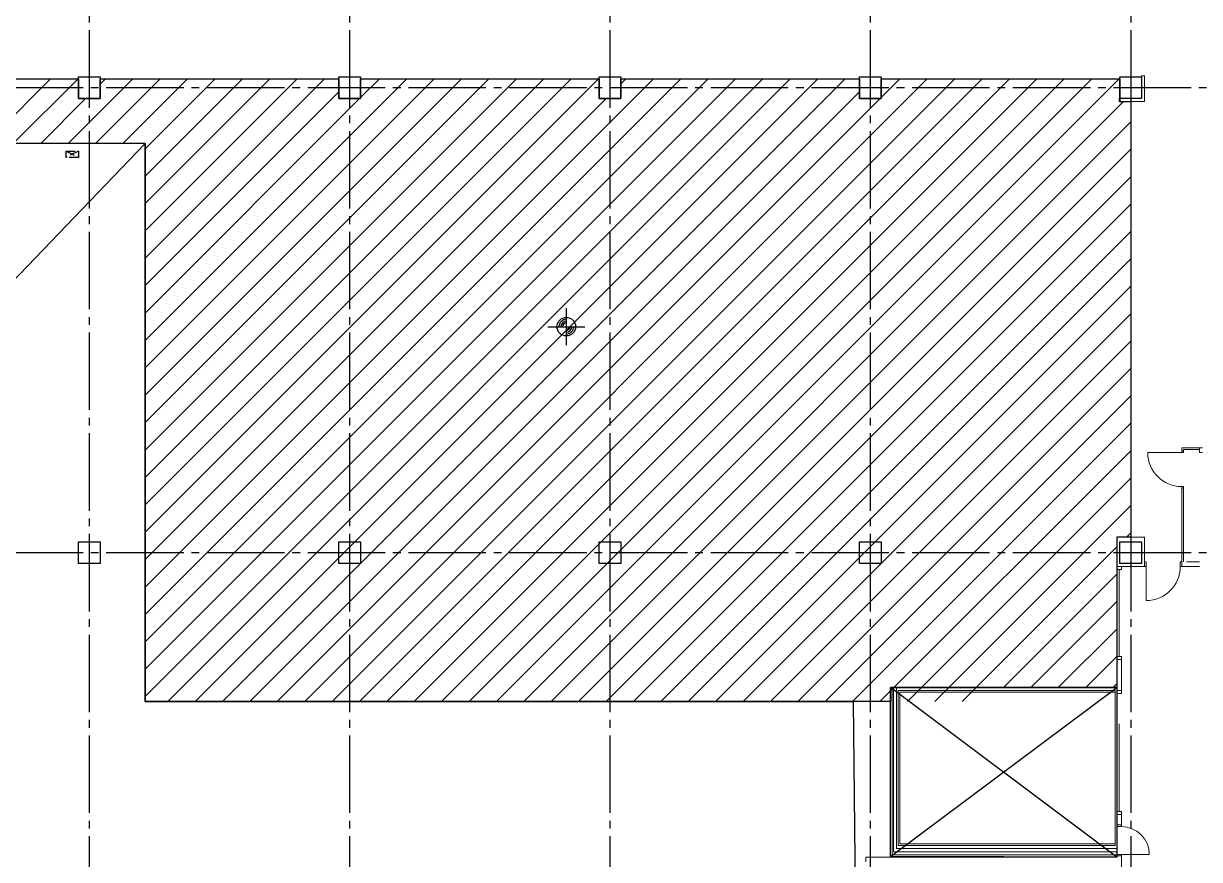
# Model space of a CAD drawing. Extents: x -18489 to 27370, y -8745 to 11880.
# Drawn here: x 20788 to 24582, y 5010 to 7707 of the extents above; entities that cross this region are included whole.
import ezdxf
from ezdxf.enums import TextEntityAlignment as Align

# ---------------------------------------------------------------- set-up
doc = ezdxf.new("R2010")
doc.units = 0
doc.header["$LTSCALE"] = 100
for name, pattern in [('X-S-FAB-L10$0$COL-CEN-LIN', [3.25, 2.5, -0.25, 0.25, -0.25]), ('X-S-FAB-L10$0$HIDDEN', [0.4, 0.3, -0.1]), ('X-S-FAB-L10$0$TAI_虛線', [5.644, 2.822, -2.822])]:
    doc.linetypes.add(name, pattern=pattern)
for name, color, linetype in [('X-S-FAB-L10$0$0-DIM-INT', 8, 'Continuous'), ('X-S-FAB-L10$0$0-DIM-TXT', 8, 'Continuous'), ('X-S-FAB-L10$0$04', 8, 'Continuous'), ('X-S-FAB-L10$0$A-OBJE-2D', 8, 'X-S-FAB-L10$0$HIDDEN'), ('X-S-FAB-L10$0$A-WALL-IN', 8, 'Continuous'), ('X-S-FAB-L10$0$A-WALL-IN-UIS隔間.50K發包不拆除', 8, 'Continuous'), ('X-S-FAB-L10$0$BLOCK', 8, 'Continuous'), ('X-S-FAB-L10$0$CCL', 8, 'X-S-FAB-L10$0$COL-CEN-LIN'), ('X-S-FAB-L10$0$COL-S', 8, 'Continuous'), ('X-S-FAB-L10$0$Door', 8, 'Continuous'), ('X-S-FAB-L10$0$ELEV', 8, 'Continuous'), ('X-S-FAB-L10$0$HATCH-L', 8, 'Continuous'), ('X-S-FAB-L10$0$OPEN', 8, 'Continuous'), ('X-S-FAB-L10$0$OPEN-UP', 8, 'X-S-FAB-L10$0$HIDDEN')]:
    doc.layers.add(name, color=color, linetype=linetype)
doc.styles.add('X-S-FAB-L10$0$CHINA', font='simplex.shx', dxfattribs={"width": 0.75, "bigfont": 'chineset.shx'})
doc.styles.add('X-S-FAB-L10$0$Standard', font='', dxfattribs={"width": 0.8})
doc.styles.add('X-S-FAB-L10$0$TG_NOTE_TEXT', font='simplex.shx', dxfattribs={"width": 0.75, "bigfont": 'chineset.shx'})
doc.styles.get('X-S-FAB-L10$0$Standard').set_extended_font_data('Microsoft JhengHei')

# ---------------------------------------------------------------- blocks, each defined once
blk = doc.blocks.new('X-S-FAB-L10$0$FAB2-L05')
at = {"layer": 'X-S-FAB-L10$0$CCL'}
for p, q in [((-5160, 11005), (-5160, 0)), ((-4320, 11005), (-4320, 0)), ((-3480, 11005), (-3480, 0)), ((-2640, 11005), (-2640, 0)), ((-1800, 11005), (-1800, 0)), ((-26880, 8220), (1210, 8220)), ((-26880, 6720), (1210, 6720))]:
    blk.add_line(p, q, dxfattribs=at)
at = {"layer": 'X-S-FAB-L10$0$COL-S'}
for points in [[(-5195, 8255), (-5125, 8255), (-5125, 8185), (-5195, 8185)], [(-4355, 8255), (-4285, 8255), (-4285, 8185), (-4355, 8185)], [(-3515, 8255), (-3445, 8255), (-3445, 8185), (-3515, 8185)], [(-2675, 8255), (-2605, 8255), (-2605, 8185), (-2675, 8185)], [(-1835, 8255), (-1765, 8255), (-1765, 8185), (-1835, 8185)], [(-5195, 6755), (-5125, 6755), (-5125, 6685), (-5195, 6685)], [(-4355, 6755), (-4285, 6755), (-4285, 6685), (-4355, 6685)], [(-3515, 6755), (-3445, 6755), (-3445, 6685), (-3515, 6685)], [(-2675, 6755), (-2605, 6755), (-2605, 6685), (-2675, 6685)], [(-1835, 6755), (-1765, 6755), (-1765, 6685), (-1835, 6685)]]:
    blk.add_lwpolyline(points, close=True, dxfattribs=at)
blk = doc.blocks.new('X-S-FAB-L10')
at = {"layer": 'DefPoints'}
blk.add_lwpolyline([(16745, -35), (15995, -35), (15995, 35), (15925, 35), (15925, -35), (15155, -35), (15155, 35), (15085, 35), (15085, -35), (15155, -35), (15155, -250), (13920, -250), (19914.055, 6000), (21180, 7320), (21180, 5520), (23465, 5520), (23485, 3587.5), (24315, 3587.5), (24315, 1870), (17075, 1870), (17075, 2060), (16745, 2060), (16745, -21.034)], close=True, dxfattribs=at)
at = {"layer": 'X-S-FAB-L10$0$0-DIM-INT'}
for p, q in [((22539.102, 6788.814), (22539.102, 6668.814)), ((22479.102, 6728.814), (22599.102, 6728.814))]:
    blk.add_line(p, q, dxfattribs=at)
blk.add_circle((22539.102, 6728.814), 30, dxfattribs=at)
for radius, start, end in [(24, 90, 180), (18, 90, 180), (12, 90, 180), (24, 270, 0), (18, 270, 0), (12, 270, 0)]:
    blk.add_arc((22539.102, 6728.814), radius, start, end, dxfattribs=at)
at = {"layer": 'X-S-FAB-L10$0$04'}
for p, q in [((20195, 7528.8), (20965, 7528.8)), ((20965, 7528.8), (20965, 7465)), ((21035, 7465), (21035, 7528.8)), ((21035, 7528.8), (21805, 7528.8)), ((21805, 7528.8), (21805, 7465)), ((21875, 7465), (21875, 7528.8)), ((21875, 7528.8), (22645, 7528.8)), ((22645, 7528.8), (22645, 7465)), ((22715, 7465), (22715, 7528.8)), ((22715, 7528.8), (23485, 7528.8)), ((23485, 7528.8), (23485, 7465)), ((23555, 7465), (23555, 7528.8)), ((23555, 7528.8), (24325, 7528.8)), ((24325, 7528.8), (24325, 7455)), ((20965, 7465), (21035, 7465)), ((21805, 7465), (21875, 7465)), ((22645, 7465), (22715, 7465)), ((23485, 7465), (23555, 7465)), ((24325, 7455), (24360, 7455)), ((24360, 7455), (24360, 6050)), ((21180, 7320), (19200, 7320)), ((21180, 5520), (21180, 7320)), ((24360, 6050), (24315, 6050)), ((24315, 6050), (24315, 5565)), ((24315, 5565), (23585, 5565)), ((23585, 5565), (23585, 5520)), ((23585, 5520), (21180, 5520))]:
    blk.add_line(p, q, dxfattribs=at)
at = {"layer": 'X-S-FAB-L10$0$A-OBJE-2D', "linetype": 'X-S-FAB-L10$0$HIDDEN', "lineweight": 0}
for p, q in [((24360, 6050), (24360, 7455)), ((24315, 5565), (24315, 6050)), ((24315, 6050), (24360, 6050))]:
    blk.add_line(p, q, dxfattribs=at)
at = {"layer": 'X-S-FAB-L10$0$A-WALL-IN', "lineweight": 0}
for p, q in [((24315, 6050), (24330, 6050)), ((24315, 6050), (24315, 5955)), ((24405, 5955), (24405, 5970)), ((24525, 5955), (24525, 5970)), ((24582, 5970), (24540, 5970)), ((24315, 5955), (24330, 5955)), ((24330, 5955), (24405, 5955)), ((24525, 5955), (24582, 5955)), ((24315, 5655), (24330, 5655)), ((24315, 5655), (24315, 5555)), ((24330, 5555), (24330, 5655)), ((24315, 5555), (24330, 5555)), ((24315, 5155), (24330, 5155)), ((24315, 5155), (24315, 5121.25)), ((24330, 5121.25), (24330, 5155)), ((24330, 5121.25), (24315, 5121.25)), ((24330, 5021.25), (24315, 5021.25)), ((24315, 5021.25), (24315, 5017.5)), ((24330, 4890), (24330, 5021.25))]:
    blk.add_line(p, q, dxfattribs=at)
at = {"layer": 'X-S-FAB-L10$0$A-WALL-IN', "lineweight": 0, "flags": 128}
for points in [[(24405, 7537.5), (24395, 7537.5)], [(24395, 7537.5), (24395, 7535)], [(24405, 7465), (24405, 7537.5)], [(24325, 7465), (24322.5, 7465)], [(24322.5, 7455), (24322.5, 7465)], [(24322.5, 7455), (24405, 7455)], [(24405, 7455), (24405, 7465)], [(24390, 6050), (24330, 6050)], [(24405, 6050), (24390, 6050)], [(24405, 5970), (24405, 6050)], [(23505, 5017.5), (23505, 5002.5)], [(24315, 5017.5), (23505, 5017.5)]]:
    blk.add_lwpolyline(points, dxfattribs=at)
at = {"layer": 'X-S-FAB-L10$0$A-WALL-IN-UIS隔間.50K發包不拆除', "lineweight": 0}
for p, q in [((24525, 6337.5), (24525, 6332.5)), ((24582, 6337.5), (24525, 6337.5)), ((24582, 6332.5), (24582, 6337.5)), ((24525, 6332.5), (24525, 6327.714)), ((24525, 6327.714), (24530, 6327.714)), ((24530, 6332.5), (24582, 6332.5)), ((24530, 6327.714), (24530, 6332.5)), ((24525, 6207.714), (24530, 6207.714)), ((24525, 6207.714), (24525, 5970)), ((24530, 5970), (24530, 6207.714))]:
    blk.add_line(p, q, dxfattribs=at)
at = {"layer": 'X-S-FAB-L10$0$COL-S'}
for p, q in [((20965, 7535), (21035, 7535)), ((20965, 7465), (20965, 7535)), ((21035, 7535), (21035, 7465)), ((21805, 7535), (21875, 7535)), ((21805, 7465), (21805, 7535)), ((21875, 7535), (21875, 7465)), ((22645, 7535), (22715, 7535)), ((22645, 7465), (22645, 7535)), ((22715, 7535), (22715, 7465)), ((23485, 7535), (23555, 7535)), ((23485, 7465), (23485, 7535)), ((23555, 7535), (23555, 7465)), ((24325, 7535), (24395, 7535)), ((24325, 7465), (24325, 7535)), ((24395, 7535), (24395, 7465)), ((21035, 7465), (20965, 7465)), ((21875, 7465), (21805, 7465)), ((22715, 7465), (22645, 7465)), ((23555, 7465), (23485, 7465)), ((24395, 7465), (24325, 7465)), ((20965, 6035), (21035, 6035)), ((20965, 5965), (20965, 6035)), ((21035, 6035), (21035, 5965)), ((21805, 6035), (21875, 6035)), ((21805, 5965), (21805, 6035)), ((21875, 6035), (21875, 5965)), ((22645, 6035), (22715, 6035)), ((22645, 5965), (22645, 6035)), ((22715, 6035), (22715, 5965)), ((23485, 6035), (23555, 6035)), ((23485, 5965), (23485, 6035)), ((23555, 6035), (23555, 5965)), ((24325, 6035), (24395, 6035)), ((24325, 5965), (24325, 6035)), ((24395, 6035), (24395, 5965)), ((21035, 5965), (20965, 5965)), ((21875, 5965), (21805, 5965)), ((22715, 5965), (22645, 5965)), ((23555, 5965), (23485, 5965)), ((24395, 5965), (24325, 5965))]:
    blk.add_line(p, q, dxfattribs=at)
at = {"layer": 'X-S-FAB-L10$0$Door', "linetype": 'X-S-FAB-L10$0$TAI_虛線', "lineweight": 0}
for p, q in [((24592, 6337.5), (24582, 6337.5)), ((24582, 6337.5), (24582, 6322.5)), ((24582, 6322.5), (24592, 6322.5)), ((24315, 5955), (24315, 5945)), ((24330, 5955), (24315, 5955)), ((24315, 5945), (24330, 5945)), ((24322.5, 5665), (24322.5, 5945)), ((24330, 5945), (24330, 5955)), ((24315, 5655), (24315, 5665)), ((24315, 5665), (24330, 5665)), ((24330, 5655), (24315, 5655)), ((24330, 5665), (24330, 5655)), ((24315, 5555), (24315, 5545)), ((24330, 5555), (24315, 5555)), ((24315, 5545), (24330, 5545)), ((24322.5, 5165), (24322.5, 5545)), ((24330, 5545), (24330, 5555)), ((24315, 5155), (24315, 5165)), ((24315, 5165), (24330, 5165)), ((24330, 5165), (24330, 5155)), ((24330, 5155), (24315, 5155))]:
    blk.add_line(p, q, dxfattribs=at)
at = {"layer": 'X-S-FAB-L10$0$Door', "lineweight": 0}
for p, q in [((24525, 6322.714), (24415, 6322.714)), ((24525, 6327.714), (24525, 6322.714)), ((24530, 6327.714), (24525, 6327.714)), ((24525, 6327.714), (24530, 6327.714)), ((24525, 6327.714), (24530, 6327.714)), ((24525, 6322.714), (24530, 6322.714)), ((24530, 6322.714), (24530, 6327.714)), ((24530, 6212.714), (24525, 6212.714)), ((24525, 6212.714), (24525, 6207.714)), ((24525, 6207.714), (24530, 6207.714)), ((24525, 6207.714), (24530, 6207.714)), ((24525, 6207.714), (24530, 6207.714)), ((24530, 6207.714), (24530, 6212.714)), ((24410, 5970), (24405, 5970)), ((24405, 5970), (24405, 5955)), ((24405, 5955), (24405, 5970)), ((24405, 5955), (24405, 5970)), ((24410, 5955), (24410, 5970)), ((24525, 5970), (24520, 5970)), ((24520, 5970), (24520, 5955)), ((24525, 5955), (24525, 5970)), ((24525, 5955), (24525, 5970)), ((24525, 5955), (24525, 5970)), ((24405, 5955), (24410, 5955)), ((24410, 5955), (24410, 5845)), ((24520, 5955), (24525, 5955)), ((24315, 5121.25), (24315, 5116.25)), ((24330, 5121.25), (24315, 5121.25)), ((24330, 5121.25), (24315, 5121.25)), ((24330, 5121.25), (24315, 5121.25)), ((24315, 5116.25), (24330, 5116.25)), ((24330, 5116.25), (24330, 5121.25)), ((24330, 5026.25), (24315, 5026.25)), ((24315, 5026.25), (24315, 5021.25)), ((24315, 5021.25), (24330, 5021.25)), ((24330, 5021.25), (24315, 5021.25)), ((24330, 5021.25), (24315, 5021.25)), ((24330, 5021.25), (24330, 5026.25)), ((24330, 5026.25), (24420, 5026.25))]:
    blk.add_line(p, q, dxfattribs=at)
for centre, radius, start, end in [((24525, 6322.714), 110, 180, 270), ((24410, 5955), 110, 270, 0), ((24330, 5026.25), 90, 0, 90)]:
    blk.add_arc(centre, radius, start, end, dxfattribs=at)
at = {"layer": 'X-S-FAB-L10$0$ELEV', "lineweight": 0}
for p, q in [((23590, 5025), (23590, 5565)), ((23590, 5565), (24315, 5565)), ((23595, 5035), (23595, 5565)), ((23605, 5045), (23605, 5565)), ((23610, 5555), (24310, 5555)), ((23610, 5055), (23610, 5555)), ((24310, 5550), (23615, 5550)), ((23615, 5550), (23615, 5060)), ((24310, 5555), (24310, 5055)), ((24315, 5565), (24315, 5025)), ((24310, 5055), (23610, 5055)), ((23615, 5060), (24310, 5060)), ((23590, 5025), (24315, 5025)), ((24315, 5035), (23595, 5035)), ((24315, 5045), (23605, 5045))]:
    blk.add_line(p, q, dxfattribs=at)
at = {"layer": 'X-S-FAB-L10$0$HATCH-L', "linetype": 'Continuous'}
for p, q in [((20666.64, 7320), (20875.44, 7528.8)), ((20755.029, 7320), (20963.829, 7528.8)), ((20931.806, 7320), (21140.606, 7528.8)), ((21020.194, 7320), (21228.994, 7528.8)), ((21035, 7511.583), (21052.217, 7528.8)), ((21108.582, 7320), (21317.382, 7528.8)), ((21180, 7303.029), (21405.771, 7528.8)), ((21180, 7214.641), (21494.159, 7528.8)), ((21180, 7126.253), (21582.547, 7528.8)), ((21180, 7037.864), (21670.936, 7528.8)), ((21180, 6949.476), (21759.324, 7528.8)), ((21180, 6684.311), (22024.489, 7528.8)), ((21180, 6595.923), (22112.877, 7528.8)), ((21180, 6507.534), (22201.266, 7528.8)), ((21180, 6419.146), (22289.654, 7528.8)), ((21180, 6330.758), (22378.042, 7528.8)), ((21180, 6242.369), (22466.431, 7528.8)), ((21180, 6153.981), (22554.819, 7528.8)), ((21180, 6065.593), (22643.207, 7528.8)), ((21180, 5888.816), (22819.984, 7528.8)), ((21180, 5800.428), (22908.372, 7528.8)), ((21180, 5712.039), (22996.761, 7528.8)), ((21180, 5623.651), (23085.149, 7528.8)), ((21180, 5535.262), (23173.538, 7528.8)), ((21253.126, 5520), (23261.926, 7528.8)), ((21341.514, 5520), (23350.314, 7528.8)), ((21429.903, 5520), (23438.703, 7528.8)), ((21695.068, 5520), (23703.868, 7528.8)), ((21783.456, 5520), (23792.256, 7528.8)), ((21871.844, 5520), (23880.644, 7528.8)), ((21875, 7467.699), (21936.101, 7528.8)), ((21960.233, 5520), (23969.033, 7528.8)), ((22048.621, 5520), (24057.421, 7528.8)), ((22137.009, 5520), (24145.809, 7528.8)), ((22225.398, 5520), (24234.198, 7528.8)), ((22313.786, 5520), (24322.586, 7528.8)), ((22715, 7512.204), (22731.596, 7528.8)), ((23555, 7468.321), (23615.479, 7528.8)), ((21180, 6861.088), (21805, 7486.088)), ((21518.291, 5520), (23485, 7486.709)), ((20843.417, 7320), (20988.417, 7465)), ((21180, 6772.699), (21872.301, 7465)), ((21180, 5977.204), (22667.796, 7465)), ((21606.679, 5520), (23551.679, 7465)), ((22402.174, 5520), (24337.174, 7455)), ((22490.563, 5520), (24360, 7389.437)), ((22578.951, 5520), (24360, 7301.049)), ((22667.339, 5520), (24360, 7212.661)), ((22755.728, 5520), (24360, 7124.272)), ((22844.116, 5520), (24360, 7035.884)), ((22932.504, 5520), (24360, 6947.496)), ((23020.893, 5520), (24360, 6859.107)), ((23109.281, 5520), (24360, 6770.719)), ((23197.67, 5520), (24360, 6682.33)), ((23286.058, 5520), (24360, 6593.942)), ((23374.446, 5520), (24360, 6505.554)), ((23462.835, 5520), (24360, 6417.165)), ((23551.223, 5520), (24360, 6328.777)), ((23639.611, 5520), (24360, 6240.389)), ((23728, 5520), (24360, 6152)), ((24346.388, 6050), (24360, 6063.612)), ((23816.388, 5520), (24315, 6018.612)), ((23949.776, 5565), (24315, 5930.224)), ((24038.165, 5565), (24315, 5841.835)), ((24126.553, 5565), (24315, 5753.447)), ((24214.941, 5565), (24315, 5665.059)), ((24303.33, 5565), (24315, 5576.67))]:
    blk.add_line(p, q, dxfattribs=at)
at = {"layer": 'X-S-FAB-L10$0$OPEN'}
for p, q in [((23585, 5019.816), (23585, 5565)), ((23585, 5565), (24315, 5565)), ((23585, 5019.871), (24315, 5565)), ((24315, 5017.5), (23585, 5565)), ((24315, 5565), (24315, 5017.5)), ((24315, 5017.5), (23585, 5019.816))]:
    blk.add_line(p, q, dxfattribs=at)
at = {"layer": 'X-S-FAB-L10$0$OPEN-UP'}
for p, q in [((20925, 7295), (20965, 7275)), ((20965, 7295), (20925, 7275)), ((20925, 7295), (20965, 7295)), ((20925, 7275), (20925, 7295)), ((20965, 7295), (20965, 7275)), ((20965, 7275), (20925, 7275))]:
    blk.add_line(p, q, dxfattribs=at)
at = {"layer": 'X-S-FAB-L10$0$BLOCK'}
blk.add_blockref('X-S-FAB-L10$0$FAB2-L05', (26160, -720), dxfattribs=at)
at = {"style": 'X-S-FAB-L10$0$TG_NOTE_TEXT', "width": 0.5, "flags": 1}
for p in [(7463.301, 9020), (18268.251, 8649), (11197.77, 4800.167), (16485.801, 4800.167), (25420.27, 2635), (13360, 320.001, 0), (7463.301, -33.333)]:
    blk.add_attdef('WH', text='', height=20, dxfattribs=at).set_placement(p, align=Align.BOTTOM_LEFT)
at = {"width": 0.5}
for style, p in [('X-S-FAB-L10$0$TG_NOTE_TEXT', (7585, 9020)), ('X-S-FAB-L10$0$TG_NOTE_TEXT', (18389.95, 8649)), ('X-S-FAB-L10$0$TG_NOTE_TEXT', (11117.5, 4813.5)), ('X-S-FAB-L10$0$TG_NOTE_TEXT', (16607.5, 4813.5)), ('X-S-FAB-L10$0$TG_NOTE_TEXT', (25350, 2635)), ('X-S-FAB-L10$0$Standard', (13129.375, 325.001, 0)), ('X-S-FAB-L10$0$TG_NOTE_TEXT', (7585, -20))]:
    blk.add_attdef('DESC', text='', height=10, dxfattribs=dict(at, style=style)).set_placement(p, align=Align.BOTTOM_LEFT)
for tag, style, p in [('TYPE', 'X-S-FAB-L10$0$TG_NOTE_TEXT', (7619.286, 9020)), ('NO', 'X-S-FAB-L10$0$TG_NOTE_TEXT', (7650.095, 9020)), ('TYPE', 'X-S-FAB-L10$0$TG_NOTE_TEXT', (18424.236, 8649)), ('NO', 'X-S-FAB-L10$0$TG_NOTE_TEXT', (18455.045, 8649)), ('NO', 'X-S-FAB-L10$0$TG_NOTE_TEXT', (11088.595, 4813.5)), ('TYPE', 'X-S-FAB-L10$0$TG_NOTE_TEXT', (11151.786, 4813.5)), ('TYPE', 'X-S-FAB-L10$0$TG_NOTE_TEXT', (16641.786, 4813.5)), ('NO', 'X-S-FAB-L10$0$TG_NOTE_TEXT', (16672.595, 4813.5)), ('NO', 'X-S-FAB-L10$0$TG_NOTE_TEXT', (25313, 2635)), ('TYPE', 'X-S-FAB-L10$0$TG_NOTE_TEXT', (25350, 2635)), ('NO', 'X-S-FAB-L10$0$Standard', (13100, 320.001, 0)), ('TYPE', 'X-S-FAB-L10$0$Standard', (13129.375, 320.001, 0)), ('TYPE', 'X-S-FAB-L10$0$TG_NOTE_TEXT', (7619.286, -20)), ('NO', 'X-S-FAB-L10$0$TG_NOTE_TEXT', (7650.095, -20))]:
    blk.add_attdef(tag, text='', height=10, dxfattribs=dict(at, style=style)).set_placement(p, align=Align.BOTTOM_RIGHT)
for rotation, style, p in [(180, 'X-S-FAB-L10$0$Standard', (317.625, 7480)), (180, 'X-S-FAB-L10$0$Standard', (1217.625, 7480)), (90, 'X-S-FAB-L10$0$TG_NOTE_TEXT', (24310, 3647.5)), (270, 'X-S-FAB-L10$0$TG_NOTE_TEXT', (17080, 1605))]:
    blk.add_attdef('DESC', text='', height=10, rotation=rotation, dxfattribs=dict(at, style=style)).set_placement(p, align=Align.BOTTOM_LEFT)
for tag, rotation, style, p in [('TYPE', 180, 'X-S-FAB-L10$0$Standard', (317.625, 7480)), ('NO', 180, 'X-S-FAB-L10$0$Standard', (347, 7480)), ('TYPE', 180, 'X-S-FAB-L10$0$Standard', (1217.625, 7480)), ('NO', 180, 'X-S-FAB-L10$0$Standard', (1247, 7480)), ('TYPE', 90, 'X-S-FAB-L10$0$TG_NOTE_TEXT', (24310, 3647.5)), ('NO', 90, 'X-S-FAB-L10$0$TG_NOTE_TEXT', (24310, 3610.5)), ('TYPE', 270, 'X-S-FAB-L10$0$TG_NOTE_TEXT', (17080, 1605)), ('NO', 270, 'X-S-FAB-L10$0$TG_NOTE_TEXT', (17080, 1573))]:
    blk.add_attdef(tag, text='', height=10, rotation=rotation, dxfattribs=dict(at, style=style)).set_placement(p, align=Align.BOTTOM_RIGHT)
at = {"style": 'X-S-FAB-L10$0$TG_NOTE_TEXT', "width": 0.5, "flags": 1}
for rotation, p in [(180, (43, 7480)), (180, (943, 7480)), (90, (24310, 3717.77)), (270, (17080, 1711.699))]:
    blk.add_attdef('WH', text='', height=20, rotation=rotation, dxfattribs=at).set_placement(p, align=Align.BOTTOM_LEFT)
at = {"layer": 'X-S-FAB-L10$0$0-DIM-TXT', "style": 'X-S-FAB-L10$0$CHINA', "width": 0.75}
for p in [(667.414, 7855.1, -2689.4), (22627.353, 6728.814), (25644.722, 6728.814), (24778.787, 5569.051), (1118.252, 4980), (417.801, 4594.623), (22927.43, 4330.122), (23874.84, 4355), (23749.869, 3901.367), (417.801, 3765.236), (1118.252, 3730), (417.801, 3115.79), (536.882, 2227.832), (16908.994, 1782.652), (888.445, 880.466), (16977.43, 750), (18878.841, 750), (25641.221, 553.233), (21364.03, 526.894)]:
    blk.add_attdef('HIG', text='', height=80, dxfattribs=at).set_placement(p, align=Align.MIDDLE_LEFT)

msp = doc.modelspace()

# ---------------------------------------------------------------- block references
msp.add_blockref('X-S-FAB-L10', (0, 0))

doc.saveas('drawing.dxf')
